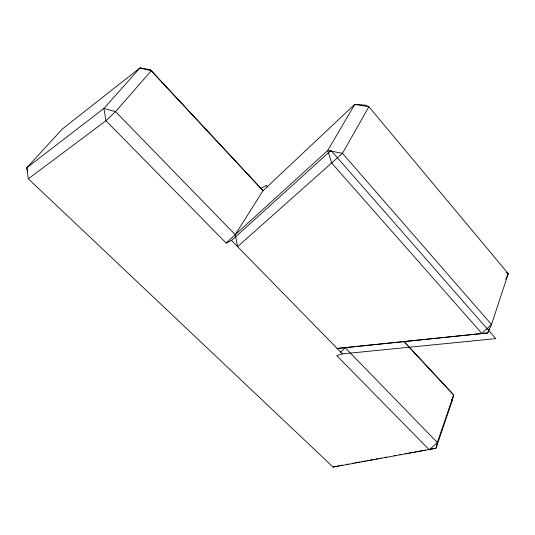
<?xml version="1.0" encoding="UTF-8"?>
<svg xmlns="http://www.w3.org/2000/svg" width="535" height="535" viewBox="0 0 535 535"><rect width="100%" height="100%" fill="white"/><g stroke="black" fill="none" stroke-linecap="round" stroke-linejoin="round"><path stroke-width="0.8" d="M489.037 328.985L487.726 332.944L337.157 348.466L487.726 332.944L491.518 324.511L508.25 273.659L368.903 106.753L365.117 105.134L354.779 104.358L263.039 190.667L151.204 70.821L140.023 67.905L103.93 108.444L105.95 120.729L226.165 243.084L235.219 234.678L263.039 190.667L150.509 69.791L140.023 67.905L62.334 129.035L26.75 167.789L28.342 178.824L333.124 467.095L435.978 448.25L452.182 400.842L453.647 394.924L404.393 341.892M505.722 279.39L508.25 273.659L506.291 272.308M340.387 352.271L345.262 347.81L437.356 442.505L435.978 448.25L430.227 449.286M235.219 234.678L327.694 150.549L354.779 104.358L368.903 106.753L342.48 153.331L237.58 246.648L235.219 234.678L115.567 111.654L103.93 108.444L26.75 167.789L27.633 170.979M226.165 243.084L231.548 240.482L330.998 150.435L495.771 338.628L342.46 353.889L336.736 355.621L429.277 449.808L437.356 442.505L453.647 394.924L404.112 341.845M28.342 178.824L105.95 120.729L115.567 111.654L151.204 70.821L150.509 69.791M261.04 188.253L266.336 185.451L268.002 187.25M333.124 467.095L339.157 465.724M340.735 465.41L342.38 465.109M346.479 464.373L348.124 464.079M352.231 463.337L353.869 463.042M355.514 462.748L359.62 462.006M361.259 461.712L365.365 460.969M367.01 460.675L368.648 460.381M370.294 460.08L374.4 459.344M376.038 459.05L377.683 458.749M379.322 458.455L380.967 458.161M385.073 457.418L386.711 457.124M394.101 455.793L395.746 455.499M399.852 454.757L401.491 454.462M405.597 453.72L407.242 453.426M408.88 453.132L412.987 452.389M414.632 452.095L416.27 451.801M417.915 451.507L422.021 450.764M423.66 450.47L425.305 450.176M231.548 240.482L342.46 353.889M451.821 399.264L452.182 400.842M491.518 324.511L481.781 333.352L331.84 163.195L327.694 150.549L342.48 153.331L491.518 324.511"/></g></svg>
